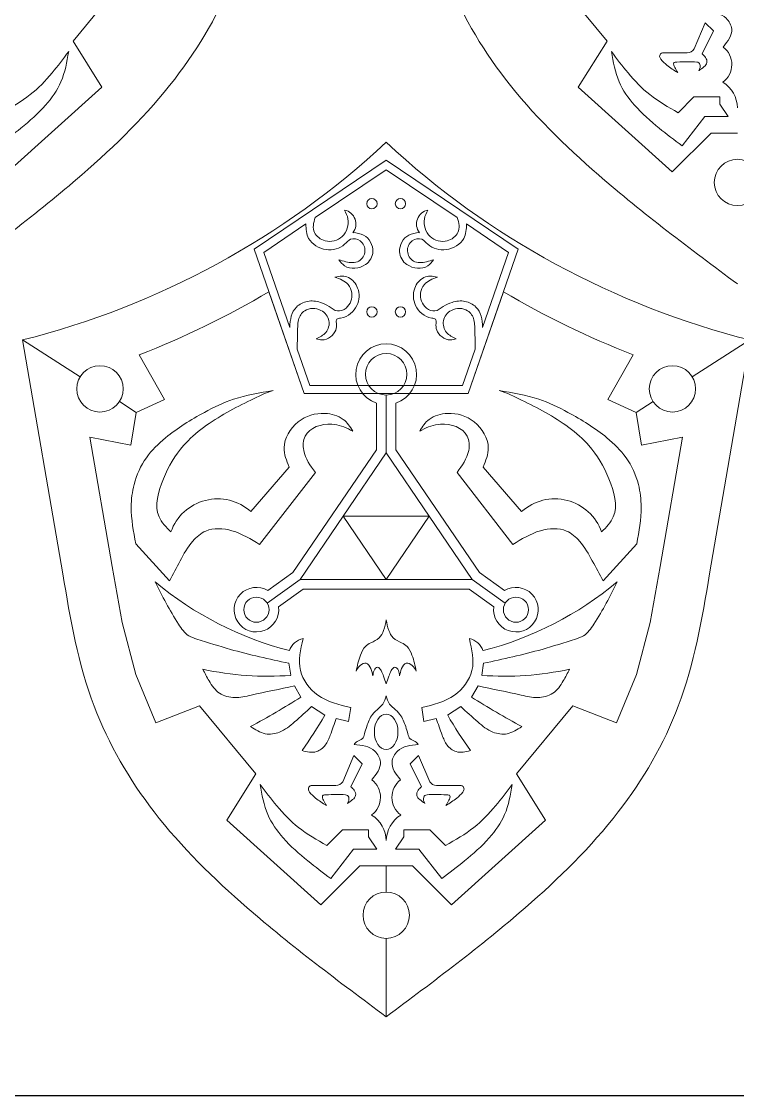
# Model space of a CAD drawing. Header units: inches. Extents: x 0 to 12, y 0 to 12.
# Drawn here: x 2.053 to 3.69, y 0 to 2.457 of the extents above; entities that cross this region are included whole.
import ezdxf

# ---------------------------------------------------------------- set-up
doc = ezdxf.new("R2010")
doc.units = ezdxf.units.IN
doc.header["$MEASUREMENT"] = 0
doc.layers.get('0').update_dxf_attribs({"color": 5})

msp = doc.modelspace()

# ---------------------------------------------------------------- linework, layer by layer
at = {"lineweight": 0}
for p, q in [((2.1706, 2.4115), (2.2992, 2.5676)), ((3.2632, 2.5676), (3.3918, 2.4115)), ((3.5906, 2.3937), (3.6163, 2.4535)), ((3.635, 2.4349), (3.6091, 2.3822)), ((3.6163, 2.4535), (3.635, 2.4349)), ((2.2366, 2.3059), (2.1706, 2.4115)), ((3.3918, 2.4115), (3.3258, 2.3059)), ((3.5212, 2.385), (3.5751, 2.385)), ((2.0218, 2.1124), (2.2366, 2.3059)), ((3.3258, 2.3059), (3.5407, 2.1124)), ((3.5541, 2.2479), (3.59, 2.2839)), ((3.59, 2.2839), (3.6496, 2.2839)), ((3.6496, 2.2839), (3.6496, 2.2676)), ((3.6496, 2.2676), (3.669, 2.2391)), ((3.6155, 2.2391), (3.5632, 2.1722)), ((3.669, 2.2391), (3.6155, 2.2391)), ((3.5407, 2.1124), (3.6296, 2.2014)), ((3.6296, 2.2014), (3.69, 2.2014)), ((2.8867, 2.1393), (2.5851, 1.9356)), ((3.1884, 1.9356), (2.8867, 2.1393)), ((2.7246, 2.0079), (2.8867, 2.1174)), ((2.8867, 2.1174), (3.0489, 2.0079)), ((2.6068, 1.9284), (2.7033, 1.9936)), ((3.0702, 1.9936), (3.1667, 1.9284)), ((2.5851, 1.9356), (2.6994, 1.6058)), ((2.6664, 1.7564), (2.6068, 1.9284)), ((3.0741, 1.6058), (3.1884, 1.9356)), ((3.1667, 1.9284), (3.1071, 1.7564)), ((2.6994, 1.6058), (2.6187, 1.8385)), ((3.1548, 1.8385), (3.0741, 1.6058)), ((2.1872, 1.644), (2.0551, 1.728)), ((3.7184, 1.728), (3.5863, 1.644)), ((2.7123, 1.6239), (2.6834, 1.7071)), ((3.09, 1.7071), (3.0612, 1.6239)), ((2.3221, 1.6941), (2.3799, 1.5916)), ((3.3935, 1.5916), (3.4514, 1.6941)), ((2.8867, 1.6239), (2.7123, 1.6239)), ((3.0612, 1.6239), (2.8867, 1.6239)), ((2.8867, 1.6058), (2.6994, 1.6058)), ((2.6994, 1.6058), (2.8867, 1.6058)), ((3.0741, 1.6058), (2.8867, 1.6058)), ((2.8867, 1.6058), (3.0741, 1.6058)), ((2.8867, 1.4696), (2.8867, 1.6022)), ((2.3153, 1.5625), (2.2766, 1.5871)), ((2.3799, 1.5916), (2.3153, 1.5625)), ((2.8645, 1.5835), (2.8645, 1.4765)), ((2.909, 1.4765), (2.909, 1.5835)), ((3.4582, 1.5625), (3.3935, 1.5916)), ((3.4969, 1.5871), (3.4582, 1.5625)), ((2.3153, 1.5625), (2.3028, 1.4875)), ((3.4707, 1.4875), (3.4582, 1.5625)), ((2.3028, 1.4875), (2.209, 1.5055)), ((2.209, 1.5055), (2.26, 1.2103)), ((3.5645, 1.5055), (3.4707, 1.4875)), ((3.5135, 1.2103), (3.5645, 1.5055)), ((2.8645, 1.4765), (2.6736, 1.1959)), ((3.0998, 1.1959), (2.909, 1.4765)), ((2.8867, 1.4696), (2.7883, 1.3248)), ((2.9852, 1.3248), (2.8867, 1.4696)), ((2.577, 1.3358), (2.665, 1.4374)), ((2.7248, 1.4249), (2.5974, 1.26)), ((3.0487, 1.4249), (3.1761, 1.26)), ((3.1964, 1.3358), (3.1084, 1.4374)), ((2.7883, 1.3248), (2.6898, 1.1801)), ((2.8867, 1.1801), (2.7883, 1.3248)), ((2.7883, 1.3248), (2.9852, 1.3248)), ((2.9852, 1.3248), (2.8867, 1.1801)), ((3.0836, 1.1801), (2.9852, 1.3248)), ((2.3909, 1.1769), (2.314, 1.2619)), ((3.3826, 1.1769), (3.4595, 1.2619)), ((2.26, 1.2103), (2.2832, 1.0821)), ((3.4902, 1.0821), (3.5135, 1.2103)), ((2.6898, 1.1801), (2.6146, 1.1262)), ((2.6736, 1.1959), (2.6164, 1.1549)), ((2.6898, 1.1801), (2.8867, 1.1801)), ((2.8867, 1.1801), (3.0836, 1.1801)), ((3.0836, 1.1801), (3.1589, 1.1262)), ((3.157, 1.1549), (3.0998, 1.1959)), ((2.6407, 1.1174), (2.697, 1.1578)), ((2.697, 1.1578), (2.8867, 1.1578)), ((2.8867, 1.1578), (3.0765, 1.1578)), ((3.0765, 1.1578), (3.1328, 1.1174)), ((2.2832, 1.0821), (2.3144, 0.963)), ((3.4591, 0.963), (3.4902, 1.0821)), ((2.6684, 0.9611), (2.6643, 0.9885)), ((3.1051, 0.9611), (3.1092, 0.9885)), ((2.3144, 0.963), (2.3601, 0.8527)), ((3.4134, 0.8527), (3.4591, 0.963)), ((2.6919, 0.9112), (2.6767, 0.9367)), ((3.0816, 0.9112), (3.0968, 0.9367)), ((2.3601, 0.8527), (2.4599, 0.8916)), ((2.4599, 0.8916), (2.5885, 0.7355)), ((2.7462, 0.8698), (2.7163, 0.8897)), ((2.8055, 0.8872), (2.8006, 0.8552)), ((2.9679, 0.8872), (2.9729, 0.8552)), ((3.0272, 0.8698), (3.0572, 0.8897)), ((3.185, 0.7355), (3.3136, 0.8916)), ((3.3136, 0.8916), (3.4134, 0.8527)), ((2.8006, 0.8552), (2.7726, 0.8626)), ((2.9729, 0.8552), (3.0009, 0.8626)), ((2.7873, 0.7177), (2.813, 0.7775)), ((2.813, 0.7775), (2.8317, 0.7589)), ((2.9605, 0.7775), (2.9418, 0.7589)), ((2.9862, 0.7177), (2.9605, 0.7775)), ((2.8317, 0.7589), (2.8058, 0.7062)), ((2.9418, 0.7589), (2.9677, 0.7062)), ((2.5885, 0.7355), (2.5225, 0.6299)), ((3.251, 0.6299), (3.185, 0.7355)), ((2.7179, 0.709), (2.7718, 0.709)), ((3.0556, 0.709), (3.0017, 0.709)), ((2.5225, 0.6299), (2.7374, 0.4364)), ((3.0361, 0.4364), (3.251, 0.6299)), ((2.7508, 0.5719), (2.7867, 0.6079)), ((2.7867, 0.6079), (2.8463, 0.6079)), ((2.8463, 0.6079), (2.8463, 0.5916)), ((2.8463, 0.5916), (2.8657, 0.5631)), ((2.9272, 0.5916), (2.9078, 0.5631)), ((2.9868, 0.6079), (2.9272, 0.6079)), ((2.9272, 0.6079), (2.9272, 0.5916)), ((3.0227, 0.5719), (2.9868, 0.6079)), ((2.8122, 0.5631), (2.7599, 0.4962)), ((2.8657, 0.5631), (2.8122, 0.5631)), ((2.9078, 0.5631), (2.9612, 0.5631)), ((2.9612, 0.5631), (3.0136, 0.4962)), ((2.7374, 0.4364), (2.8263, 0.5254)), ((2.8263, 0.5254), (2.8867, 0.5254)), ((2.8867, 0.5254), (2.9472, 0.5254)), ((2.8867, 0.4654), (2.8867, 0.5254)), ((2.9472, 0.5254), (3.0361, 0.4364)), ((2.8867, 0.1801), (2.8867, 0.3594))]:
    msp.add_line(p, q, dxfattribs=at)
at = {"color": 250, "lineweight": 0}
for p, q in [((2.0551, 1.728), (2.1476, 1.1929)), ((3.6259, 1.1929), (3.7184, 1.728))]:
    msp.add_line(p, q, dxfattribs=at)
msp.add_lwpolyline([(0, 0), (12, 0), (12, 12), (0, 12)], close=True)
at = {"lineweight": 0}
for centre, radius in [((3.69, 2.0884), 0.053), ((2.8542, 2.0398), 0.0118), ((2.9193, 2.0398), 0.0118), ((2.8542, 1.7921), 0.0118), ((2.9193, 1.7921), 0.0118), ((2.2323, 1.6162), 0.053), ((3.5412, 1.6162), 0.053), ((2.8867, 0.4124), 0.053)]:
    msp.add_circle(centre, radius, dxfattribs=at)
for centre, radius, start, end in [((3.5747, 2.4039), 0.0189, 271.0459, 327.1361), ((3.6264, 2.3581), 0.0506, 306.8379, 52.1804), ((3.6177, 2.2566), 0.0724, 1.9204, 57.3192), ((2.7849, 1.9933), 0.0326, 322.4729, 78.1054), ((2.9886, 1.9933), 0.0326, 101.8946, 217.5271), ((1.5907, 3.5734), 2.0166, 291.266, 300.649), ((4.1828, 3.5734), 2.0166, 239.351, 248.734), ((2.8867, 1.6496), 0.0697, 90, 251.3478), ((2.8867, 1.6496), 0.0474, 0, 180), ((2.8867, 1.6496), 0.0697, 288.6522, 90), ((2.8867, 1.6496), 0.0474, 180, 0), ((2.5013, 1.2516), 0.1132, 48.0042, 160.7442), ((3.2722, 1.2516), 0.1132, 19.2558, 131.9958), ((2.8586, 1.7737), 0.7804, 230.1334, 255.6659), ((2.59, 1.1112), 0.051, 58.8504, 7.0054), ((2.9149, 1.7737), 0.7804, 284.3341, 309.8666), ((3.1834, 1.1112), 0.051, 172.9946, 121.1496), ((2.59, 1.1112), 0.0288, 0, 180), ((3.1834, 1.1112), 0.0288, 0, 180), ((2.59, 1.1112), 0.0288, 180, 0), ((3.1834, 1.1112), 0.0288, 180, 0), ((2.7048, 1.0041), 0.0417, 101.4674, 161.1937), ((3.0686, 1.0041), 0.0417, 18.8063, 78.5326), ((2.6164, 1.6705), 0.7114, 257.9267, 274.1924), ((3.1571, 1.6705), 0.7114, 265.8076, 282.0733), ((1.6692, 2.5321), 1.9165, 298.2597, 302.2494), ((4.1043, 2.5321), 1.9165, 237.7506, 241.7403), ((1.8939, 1.3598), 0.9831, 324.5017, 330.1066), ((3.8796, 1.3598), 0.9831, 209.8934, 215.4983), ((2.7714, 0.7279), 0.0189, 271.0459, 327.1361), ((2.8231, 0.6821), 0.0506, 306.8379, 52.1804), ((2.9504, 0.6821), 0.0506, 127.8196, 233.1621), ((3.0021, 0.7279), 0.0189, 212.8639, 268.9541), ((2.8144, 0.5806), 0.0724, 1.9204, 57.3192), ((2.9591, 0.5806), 0.0724, 122.6808, 178.0796)]:
    msp.add_arc(centre, radius, start, end, dxfattribs=at)
at = {"color": 250, "lineweight": 0}
for centre, start, end in [((1.5907, 3.5734), 284.1261, 312.9293), ((4.1828, 3.5734), 227.0707, 255.8739)]:
    msp.add_arc(centre, 1.9029, start, end, dxfattribs=at)
at = {"lineweight": 0}
msp.add_ellipse((2.8867, 0.8317), major_axis=(0, 0.0405), ratio=0.665933, dxfattribs=at)
at = {"color": 250, "lineweight": 0}
for points in [[(1.8724, 1.8561), (1.9805, 1.9366), (2.1704, 2.0779), (2.4074, 2.3088), (2.5609, 2.5713), (2.5948, 2.7659), (2.6115, 2.8689)], [(3.69, 1.8561), (3.5819, 1.9366), (3.3921, 2.0779), (3.1551, 2.3088), (3.0015, 2.5713), (2.9676, 2.7659), (2.9509, 2.8689)], [(2.8867, 0.1801), (2.7786, 0.2606), (2.5888, 0.4019), (2.3518, 0.6328), (2.1982, 0.8953), (2.1643, 1.0899), (2.1476, 1.1929)], [(2.8867, 0.1801), (2.9949, 0.2606), (3.1847, 0.4019), (3.4217, 0.6328), (3.5753, 0.8953), (3.6092, 1.0899), (3.6259, 1.1929)]]:
    msp.add_open_spline(points, degree=3, knots=[0, 0, 0, 0, 0.0808468, 0.1419248, 0.197496, 0.2597021, 0.2597021, 0.2597021, 0.2597021], dxfattribs=at)
at = {"lineweight": 0}
for points, knots in [([(3.6575, 2.3981), (3.6677, 2.4114), (3.6843, 2.4327), (3.6616, 2.4742), (3.6342, 2.4772), (3.6165, 2.4791)], [0, 0, 0, 0, 0.00906876, 0.01459213, 0.02458282, 0.02458282, 0.02458282, 0.02458282]), ([(1.9993, 2.1722), (2.0168, 2.1855), (2.055, 2.2142), (2.1067, 2.2599), (2.1488, 2.3189), (2.1566, 2.3639), (2.1607, 2.3876)], [0, 0, 0, 0, 0.01319771, 0.02863214, 0.04139854, 0.05566643, 0.05566643, 0.05566643, 0.05566643]), ([(2.0084, 2.2479), (2.0307, 2.2606), (2.0735, 2.2849), (2.1219, 2.336), (2.1483, 2.3711), (2.1607, 2.3876)], [0, 0, 0, 0, 0.0153222, 0.02936662, 0.04175131, 0.04175131, 0.04175131, 0.04175131]), ([(3.5632, 2.1722), (3.5456, 2.1855), (3.5074, 2.2142), (3.4557, 2.2599), (3.4136, 2.3189), (3.4059, 2.3639), (3.4018, 2.3876)], [0, 0, 0, 0, 0.01319771, 0.02863214, 0.04139854, 0.05566643, 0.05566643, 0.05566643, 0.05566643]), ([(3.5541, 2.2479), (3.5318, 2.2606), (3.489, 2.2849), (3.4406, 2.336), (3.4141, 2.3711), (3.4018, 2.3876)], [0, 0, 0, 0, 0.0153222, 0.02936662, 0.04175131, 0.04175131, 0.04175131, 0.04175131]), ([(3.5534, 2.3395), (3.5449, 2.3448), (3.5309, 2.3537), (3.5172, 2.3663), (3.5105, 2.3767), (3.5146, 2.3847), (3.5194, 2.3849), (3.5212, 2.385)], [0, 0, 0, 0, 0.00596177, 0.00986587, 0.01130521, 0.01296865, 0.01403095, 0.01403095, 0.01403095, 0.01403095]), ([(3.5534, 2.3395), (3.551, 2.3436), (3.5477, 2.3492), (3.5443, 2.3562), (3.5434, 2.3633), (3.5591, 2.3639), (3.5743, 2.3646), (3.5915, 2.3647), (3.6018, 2.363), (3.6066, 2.3554), (3.604, 2.3484), (3.6014, 2.3438)], [0, 0, 0, 0, 0.00278599, 0.00388366, 0.00486863, 0.00626844, 0.01134116, 0.01538852, 0.01640716, 0.01732059, 0.0203083, 0.0203083, 0.0203083, 0.0203083]), ([(3.6091, 2.3822), (3.612, 2.3798), (3.618, 2.3749), (3.6238, 2.3568), (3.6085, 2.35), (3.6016, 2.344), (3.6014, 2.3438)], [0, 0, 0, 0, 0.002263082, 0.004672888, 0.009805081, 0.009973743, 0.009973743, 0.009973743, 0.009973743]), ([(2.7916, 2.0252), (2.7948, 2.0187), (2.8044, 1.9994), (2.7921, 1.9594), (2.7491, 1.9478), (2.7159, 1.9736), (2.7202, 1.9956), (2.7246, 2.0079)], [0, 0, 0, 0, 0.00433671, 0.01277802, 0.0209013, 0.027078, 0.03417887, 0.03417887, 0.03417887, 0.03417887]), ([(2.9819, 2.0252), (2.9787, 2.0187), (2.9691, 1.9994), (2.9813, 1.9594), (3.0243, 1.9478), (3.0576, 1.9736), (3.0533, 1.9956), (3.0489, 2.0079)], [0, 0, 0, 0, 0.00433671, 0.01277802, 0.0209013, 0.027078, 0.03417887, 0.03417887, 0.03417887, 0.03417887]), ([(2.7033, 1.9936), (2.7033, 1.9816), (2.7053, 1.9539), (2.7478, 1.9278), (2.7868, 1.9385), (2.8048, 1.9626), (2.8311, 1.9572), (2.8429, 1.931), (2.8258, 1.9025), (2.7983, 1.9054), (2.7837, 1.91), (2.7785, 1.9116)], [0.00161532, 0.00161532, 0.00161532, 0.00161532, 0.00843951, 0.01794767, 0.02676165, 0.03034979, 0.03473275, 0.03990875, 0.04526398, 0.05124625, 0.05456569, 0.05456569, 0.05456569, 0.05456569]), ([(3.0702, 1.9936), (3.0702, 1.9816), (3.0682, 1.9539), (3.0257, 1.9278), (2.9867, 1.9385), (2.9686, 1.9626), (2.9424, 1.9572), (2.9306, 1.931), (2.9477, 1.9025), (2.9752, 1.9054), (2.9898, 1.91), (2.995, 1.9116)], [0.00161532, 0.00161532, 0.00161532, 0.00161532, 0.00843951, 0.01794767, 0.02676165, 0.03034979, 0.03473275, 0.03990875, 0.04526398, 0.05124625, 0.05456569, 0.05456569, 0.05456569, 0.05456569]), ([(2.7785, 1.9116), (2.7824, 1.9063), (2.7964, 1.8883), (2.8401, 1.8921), (2.8641, 1.9322), (2.8427, 1.9706), (2.8193, 1.9727), (2.8107, 1.9735)], [0.00033634, 0.00033634, 0.00033634, 0.00033634, 0.0041984, 0.013742, 0.02052441, 0.02924261, 0.03426993, 0.03426993, 0.03426993, 0.03426993]), ([(2.995, 1.9116), (2.9911, 1.9063), (2.9771, 1.8883), (2.9334, 1.8921), (2.9094, 1.9322), (2.9307, 1.9706), (2.9542, 1.9727), (2.9628, 1.9735)], [0.00033634, 0.00033634, 0.00033634, 0.00033634, 0.0041984, 0.013742, 0.02052441, 0.02924261, 0.03426993, 0.03426993, 0.03426993, 0.03426993]), ([(2.7695, 1.8719), (2.7809, 1.8677), (2.7989, 1.8608), (2.8125, 1.8308), (2.8025, 1.8015), (2.7741, 1.7905), (2.7562, 1.8057), (2.7344, 1.8161), (2.7068, 1.8195), (2.6715, 1.8013), (2.6669, 1.7749), (2.6664, 1.7564)], [0.00030639, 0.00030639, 0.00030639, 0.00030639, 0.00723422, 0.01140536, 0.01883983, 0.0229945, 0.02731397, 0.03175048, 0.03768136, 0.04330908, 0.05350238, 0.05350238, 0.05350238, 0.05350238]), ([(2.7266, 1.7308), (2.7311, 1.7293), (2.748, 1.7246), (2.773, 1.7433), (2.773, 1.7635), (2.7721, 1.7771), (2.7977, 1.7791), (2.824, 1.8021), (2.8274, 1.8456), (2.8016, 1.8759), (2.7807, 1.8747), (2.7695, 1.8719)], [0.000453, 0.000453, 0.000453, 0.000453, 0.00323887, 0.01091014, 0.01408877, 0.01589701, 0.01769875, 0.02708716, 0.03507638, 0.0414146, 0.04796878, 0.04796878, 0.04796878, 0.04796878]), ([(3.0469, 1.7308), (3.0424, 1.7293), (3.0255, 1.7246), (3.0005, 1.7433), (3.0004, 1.7635), (3.0014, 1.7771), (2.9758, 1.7791), (2.9495, 1.8021), (2.946, 1.8456), (2.9719, 1.8759), (2.9928, 1.8747), (3.004, 1.8719)], [0.000453, 0.000453, 0.000453, 0.000453, 0.00323887, 0.01091014, 0.01408877, 0.01589701, 0.01769875, 0.02708716, 0.03507638, 0.0414146, 0.04796878, 0.04796878, 0.04796878, 0.04796878]), ([(3.004, 1.8719), (2.9926, 1.8677), (2.9746, 1.8608), (2.9609, 1.8308), (2.971, 1.8015), (2.9994, 1.7905), (3.0172, 1.8057), (3.0391, 1.8161), (3.0667, 1.8195), (3.102, 1.8013), (3.1066, 1.7749), (3.1071, 1.7564)], [0.00030639, 0.00030639, 0.00030639, 0.00030639, 0.00723422, 0.01140536, 0.01883983, 0.0229945, 0.02731397, 0.03175048, 0.03768136, 0.04330908, 0.05350238, 0.05350238, 0.05350238, 0.05350238]), ([(2.7266, 1.7308), (2.7348, 1.7347), (2.7517, 1.7427), (2.7609, 1.7741), (2.7378, 1.8015), (2.7009, 1.8018), (2.6851, 1.7778), (2.6838, 1.7469), (2.6835, 1.7245), (2.6834, 1.7071)], [0.0000638, 0.0000638, 0.0000638, 0.0000638, 0.00537861, 0.01092551, 0.01688756, 0.02427956, 0.02934575, 0.0323294, 0.04278048, 0.04278048, 0.04278048, 0.04278048]), ([(3.0469, 1.7308), (3.0386, 1.7347), (3.0218, 1.7427), (3.0125, 1.7741), (3.0357, 1.8015), (3.0726, 1.8018), (3.0884, 1.7778), (3.0897, 1.7469), (3.09, 1.7245), (3.09, 1.7071)], [0.0000638, 0.0000638, 0.0000638, 0.0000638, 0.00537861, 0.01092551, 0.01688756, 0.02427956, 0.02934575, 0.0323294, 0.04278048, 0.04278048, 0.04278048, 0.04278048]), ([(2.6282, 1.6125), (2.5975, 1.6074), (2.5427, 1.5984), (2.4605, 1.5585), (2.3915, 1.5159), (2.3342, 1.46), (2.3086, 1.4033), (2.3004, 1.335), (2.3088, 1.29), (2.314, 1.2619)], [0, 0, 0, 0, 0.0185093, 0.0331391, 0.054433, 0.0670295, 0.0805547, 0.0908208, 0.1078467, 0.1078467, 0.1078467, 0.1078467]), ([(2.3944, 1.289), (2.3837, 1.2998), (2.3516, 1.3324), (2.3751, 1.4148), (2.4246, 1.4999), (2.5037, 1.5537), (2.5751, 1.59), (2.6106, 1.6069), (2.6282, 1.6125)], [0, 0, 0, 0, 0.00874255, 0.02624393, 0.04399088, 0.06904044, 0.08130712, 0.09240467, 0.09240467, 0.09240467, 0.09240467]), ([(3.1453, 1.6125), (3.1759, 1.6074), (3.2308, 1.5984), (3.313, 1.5585), (3.382, 1.5159), (3.4393, 1.46), (3.4649, 1.4033), (3.4731, 1.335), (3.4647, 1.29), (3.4595, 1.2619)], [0, 0, 0, 0, 0.0185093, 0.0331391, 0.054433, 0.0670295, 0.0805547, 0.0908208, 0.1078467, 0.1078467, 0.1078467, 0.1078467]), ([(3.3791, 1.289), (3.3898, 1.2998), (3.4219, 1.3324), (3.3984, 1.4148), (3.3488, 1.4999), (3.2698, 1.5537), (3.1984, 1.59), (3.1629, 1.6069), (3.1453, 1.6125)], [0, 0, 0, 0, 0.00874255, 0.02624393, 0.04399088, 0.06904044, 0.08130712, 0.09240467, 0.09240467, 0.09240467, 0.09240467]), ([(2.665, 1.4374), (2.6591, 1.452), (2.6442, 1.4881), (2.6802, 1.5474), (2.7394, 1.5658), (2.7892, 1.5516), (2.8044, 1.5299), (2.8102, 1.5194)], [0, 0, 0, 0, 0.0091162, 0.02256182, 0.03539583, 0.04424211, 0.051276, 0.051276, 0.051276, 0.051276]), ([(3.1084, 1.4374), (3.1144, 1.452), (3.1293, 1.4881), (3.0933, 1.5474), (3.0341, 1.5658), (2.9842, 1.5516), (2.9691, 1.5299), (2.9633, 1.5194)], [0, 0, 0, 0, 0.0091162, 0.02256182, 0.03539583, 0.04424211, 0.051276, 0.051276, 0.051276, 0.051276]), ([(2.7248, 1.4249), (2.7132, 1.4407), (2.695, 1.4654), (2.6976, 1.5232), (2.7576, 1.5433), (2.7937, 1.5282), (2.8085, 1.5203), (2.8102, 1.5194)], [0, 0, 0, 0, 0.01143883, 0.01801906, 0.03139935, 0.04037691, 0.0415103, 0.0415103, 0.0415103, 0.0415103]), ([(3.0487, 1.4249), (3.0602, 1.4407), (3.0785, 1.4654), (3.0758, 1.5232), (3.0159, 1.5433), (2.9798, 1.5282), (2.965, 1.5203), (2.9633, 1.5194)], [0, 0, 0, 0, 0.01143883, 0.01801906, 0.03139935, 0.04037691, 0.0415103, 0.0415103, 0.0415103, 0.0415103]), ([(2.3909, 1.1769), (2.399, 1.1921), (2.4155, 1.2232), (2.4386, 1.2651), (2.4785, 1.2998), (2.5404, 1.2955), (2.5774, 1.2725), (2.5974, 1.26)], [0, 0, 0, 0, 0.01038254, 0.02111262, 0.02864786, 0.04065201, 0.05478983, 0.05478983, 0.05478983, 0.05478983]), ([(3.3826, 1.1769), (3.3745, 1.1921), (3.3579, 1.2232), (3.3348, 1.2651), (3.295, 1.2998), (3.2331, 1.2955), (3.1961, 1.2725), (3.1761, 1.26)], [0, 0, 0, 0, 0.01038254, 0.02111262, 0.02864786, 0.04065201, 0.05478983, 0.05478983, 0.05478983, 0.05478983]), ([(2.6643, 0.9885), (2.6193, 0.9983), (2.5482, 1.0138), (2.4735, 1.0377), (2.4296, 1.0519), (2.3965, 1.0996), (2.3748, 1.1424), (2.3584, 1.1747)], [0, 0, 0, 0, 0.02753964, 0.04351363, 0.0474821, 0.05463243, 0.07669562, 0.07669562, 0.07669562, 0.07669562]), ([(3.1092, 0.9885), (3.1542, 0.9983), (3.2253, 1.0138), (3.3, 1.0377), (3.3439, 1.0519), (3.3769, 1.0996), (3.3987, 1.1424), (3.4151, 1.1747)], [0, 0, 0, 0, 0.02753964, 0.04351363, 0.0474821, 0.05463243, 0.07669562, 0.07669562, 0.07669562, 0.07669562]), ([(2.8867, 1.0876), (2.8852, 1.0795), (2.8824, 1.065), (2.8717, 1.0441), (2.8535, 1.0369), (2.836, 1.0265), (2.8248, 1.0027), (2.8206, 0.9831), (2.818, 0.9708)], [0, 0, 0, 0, 0.00496667, 0.00889983, 0.01334248, 0.01630321, 0.02086423, 0.02843291, 0.02843291, 0.02843291, 0.02843291]), ([(2.8867, 1.0876), (2.8883, 1.0795), (2.8911, 1.065), (2.9018, 1.0441), (2.92, 1.0369), (2.9375, 1.0265), (2.9486, 1.0027), (2.9529, 0.9831), (2.9555, 0.9708)], [0, 0, 0, 0, 0.00496667, 0.00889983, 0.01334248, 0.01630321, 0.02086423, 0.02843291, 0.02843291, 0.02843291, 0.02843291]), ([(2.8055, 0.8872), (2.779, 0.8935), (2.7296, 0.9053), (2.6794, 0.972), (2.6907, 1.0202), (2.6966, 1.045)], [0, 0, 0, 0, 0.01607831, 0.02987121, 0.04449574, 0.04449574, 0.04449574, 0.04449574]), ([(2.9679, 0.8872), (2.9945, 0.8935), (3.0438, 0.9053), (3.094, 0.972), (3.0827, 1.0202), (3.0769, 1.045)], [0, 0, 0, 0, 0.01607831, 0.02987121, 0.04449574, 0.04449574, 0.04449574, 0.04449574]), ([(2.8565, 0.9597), (2.8552, 0.9651), (2.8526, 0.9756), (2.8426, 0.9936), (2.8255, 0.9836), (2.8205, 0.9751), (2.818, 0.9708)], [0, 0, 0, 0, 0.00351206, 0.00679766, 0.00978558, 0.01288207, 0.01288207, 0.01288207, 0.01288207]), ([(2.917, 0.9597), (2.9183, 0.9651), (2.9208, 0.9756), (2.9309, 0.9936), (2.9479, 0.9836), (2.953, 0.9751), (2.9555, 0.9708)], [0, 0, 0, 0, 0.00351206, 0.00679766, 0.00978558, 0.01288207, 0.01288207, 0.01288207, 0.01288207]), ([(2.6767, 0.9367), (2.6437, 0.9299), (2.5984, 0.9205), (2.5414, 0.9072), (2.5028, 0.9167), (2.4821, 0.9461), (2.4721, 0.966), (2.4676, 0.9749)], [0, 0, 0, 0, 0.02023305, 0.02779216, 0.03497388, 0.04239776, 0.04841567, 0.04841567, 0.04841567, 0.04841567]), ([(2.8867, 0.9415), (2.8845, 0.9473), (2.8805, 0.9576), (2.8772, 0.9707), (2.8674, 0.9832), (2.8569, 0.9716), (2.8566, 0.9638), (2.8565, 0.9597)], [0, 0, 0, 0, 0.00367448, 0.00651244, 0.00872326, 0.0109429, 0.0134626, 0.0134626, 0.0134626, 0.0134626]), ([(2.8867, 0.9415), (2.889, 0.9473), (2.893, 0.9576), (2.8963, 0.9707), (2.9061, 0.9832), (2.9166, 0.9716), (2.9168, 0.9638), (2.917, 0.9597)], [0, 0, 0, 0, 0.00367448, 0.00651244, 0.00872326, 0.0109429, 0.0134626, 0.0134626, 0.0134626, 0.0134626]), ([(3.0968, 0.9367), (3.1298, 0.9299), (3.175, 0.9205), (3.2321, 0.9072), (3.2706, 0.9167), (3.2914, 0.9461), (3.3014, 0.966), (3.3059, 0.9749)], [0, 0, 0, 0, 0.02023305, 0.02779216, 0.03497388, 0.04239776, 0.04841567, 0.04841567, 0.04841567, 0.04841567]), ([(2.8867, 0.9141), (2.8848, 0.9073), (2.8817, 0.8961), (2.8677, 0.8841), (2.8517, 0.87), (2.8432, 0.8477), (2.8375, 0.8293), (2.8337, 0.8139), (2.8207, 0.8113), (2.8154, 0.8054), (2.8132, 0.8031)], [0, 0, 0, 0, 0.00412311, 0.00675957, 0.01082209, 0.01687384, 0.02044886, 0.02277519, 0.025562, 0.02745838, 0.02745838, 0.02745838, 0.02745838]), ([(2.8867, 0.9141), (2.8887, 0.9073), (2.8918, 0.8961), (2.9058, 0.8841), (2.9218, 0.87), (2.9303, 0.8477), (2.936, 0.8293), (2.9397, 0.8139), (2.9528, 0.8113), (2.9581, 0.8054), (2.9602, 0.8031)], [0, 0, 0, 0, 0.00412311, 0.00675957, 0.01082209, 0.01687384, 0.02044886, 0.02277519, 0.025562, 0.02745838, 0.02745838, 0.02745838, 0.02745838]), ([(2.7163, 0.8897), (2.7034, 0.8778), (2.6804, 0.8566), (2.6472, 0.8292), (2.6075, 0.8235), (2.5874, 0.8368), (2.5766, 0.844)], [0, 0, 0, 0, 0.01052872, 0.01884852, 0.02537562, 0.03288337, 0.03288337, 0.03288337, 0.03288337]), ([(3.0572, 0.8897), (3.0701, 0.8778), (3.0931, 0.8566), (3.1263, 0.8292), (3.166, 0.8235), (3.1861, 0.8368), (3.1969, 0.844)], [0, 0, 0, 0, 0.01052872, 0.01884852, 0.02537562, 0.03288337, 0.03288337, 0.03288337, 0.03288337]), ([(2.7726, 0.8626), (2.7681, 0.8498), (2.7609, 0.829), (2.7496, 0.8006), (2.7256, 0.7814), (2.7056, 0.7862), (2.6943, 0.7889)], [0, 0, 0, 0, 0.00813648, 0.01321573, 0.01827977, 0.02485473, 0.02485473, 0.02485473, 0.02485473]), ([(3.0009, 0.8626), (3.0054, 0.8498), (3.0126, 0.829), (3.0239, 0.8006), (3.0479, 0.7814), (3.0679, 0.7862), (3.0792, 0.7889)], [0, 0, 0, 0, 0.00813648, 0.01321573, 0.01827977, 0.02485473, 0.02485473, 0.02485473, 0.02485473]), ([(2.8542, 0.7221), (2.8644, 0.7354), (2.881, 0.7567), (2.8583, 0.7982), (2.8309, 0.8012), (2.8132, 0.8031)], [0, 0, 0, 0, 0.00906876, 0.01459213, 0.02458282, 0.02458282, 0.02458282, 0.02458282]), ([(2.9193, 0.7221), (2.909, 0.7354), (2.8925, 0.7567), (2.9151, 0.7982), (2.9426, 0.8012), (2.9602, 0.8031)], [0, 0, 0, 0, 0.00906876, 0.01459213, 0.02458282, 0.02458282, 0.02458282, 0.02458282]), ([(2.7599, 0.4962), (2.7423, 0.5095), (2.7041, 0.5382), (2.6524, 0.5839), (2.6103, 0.6429), (2.6026, 0.6879), (2.5985, 0.7116)], [0, 0, 0, 0, 0.01319771, 0.02863214, 0.04139854, 0.05566643, 0.05566643, 0.05566643, 0.05566643]), ([(2.7508, 0.5719), (2.7285, 0.5846), (2.6857, 0.6089), (2.6373, 0.66), (2.6108, 0.6951), (2.5985, 0.7116)], [0, 0, 0, 0, 0.0153222, 0.02936662, 0.04175131, 0.04175131, 0.04175131, 0.04175131]), ([(2.7501, 0.6635), (2.7416, 0.6688), (2.7276, 0.6777), (2.7139, 0.6903), (2.7072, 0.7007), (2.7113, 0.7087), (2.7161, 0.7089), (2.7179, 0.709)], [0, 0, 0, 0, 0.00596177, 0.00986587, 0.01130521, 0.01296865, 0.01403095, 0.01403095, 0.01403095, 0.01403095]), ([(2.7501, 0.6635), (2.7477, 0.6676), (2.7444, 0.6732), (2.741, 0.6802), (2.7401, 0.6873), (2.7558, 0.6879), (2.771, 0.6886), (2.7882, 0.6887), (2.7985, 0.687), (2.8033, 0.6794), (2.8007, 0.6724), (2.7981, 0.6678)], [0, 0, 0, 0, 0.00278599, 0.00388366, 0.00486863, 0.00626844, 0.01134116, 0.01538852, 0.01640716, 0.01732059, 0.0203083, 0.0203083, 0.0203083, 0.0203083]), ([(2.8058, 0.7062), (2.8087, 0.7038), (2.8147, 0.6989), (2.8205, 0.6808), (2.8052, 0.674), (2.7983, 0.668), (2.7981, 0.6678)], [0, 0, 0, 0, 0.002263082, 0.004672888, 0.009805081, 0.009973743, 0.009973743, 0.009973743, 0.009973743]), ([(2.9677, 0.7062), (2.9648, 0.7038), (2.9588, 0.6989), (2.953, 0.6808), (2.9683, 0.674), (2.9752, 0.668), (2.9754, 0.6678)], [0, 0, 0, 0, 0.002263082, 0.004672888, 0.009805081, 0.009973743, 0.009973743, 0.009973743, 0.009973743]), ([(3.0234, 0.6635), (3.0258, 0.6676), (3.0291, 0.6732), (3.0325, 0.6802), (3.0334, 0.6873), (3.0177, 0.6879), (3.0024, 0.6886), (2.9853, 0.6887), (2.975, 0.687), (2.9702, 0.6794), (2.9728, 0.6724), (2.9754, 0.6678)], [0, 0, 0, 0, 0.00278599, 0.00388366, 0.00486863, 0.00626844, 0.01134116, 0.01538852, 0.01640716, 0.01732059, 0.0203083, 0.0203083, 0.0203083, 0.0203083]), ([(3.0136, 0.4962), (3.0312, 0.5095), (3.0693, 0.5382), (3.121, 0.5839), (3.1632, 0.6429), (3.1709, 0.6879), (3.175, 0.7116)], [0, 0, 0, 0, 0.01319771, 0.02863214, 0.04139854, 0.05566643, 0.05566643, 0.05566643, 0.05566643]), ([(3.0227, 0.5719), (3.045, 0.5846), (3.0878, 0.6089), (3.1362, 0.66), (3.1626, 0.6951), (3.175, 0.7116)], [0, 0, 0, 0, 0.0153222, 0.02936662, 0.04175131, 0.04175131, 0.04175131, 0.04175131]), ([(3.0234, 0.6635), (3.0319, 0.6688), (3.0459, 0.6777), (3.0596, 0.6903), (3.0663, 0.7007), (3.0622, 0.7087), (3.0574, 0.7089), (3.0556, 0.709)], [0, 0, 0, 0, 0.00596177, 0.00986587, 0.01130521, 0.01296865, 0.01403095, 0.01403095, 0.01403095, 0.01403095])]:
    msp.add_open_spline(points, degree=3, knots=knots, dxfattribs=at)

doc.saveas('drawing.dxf')
